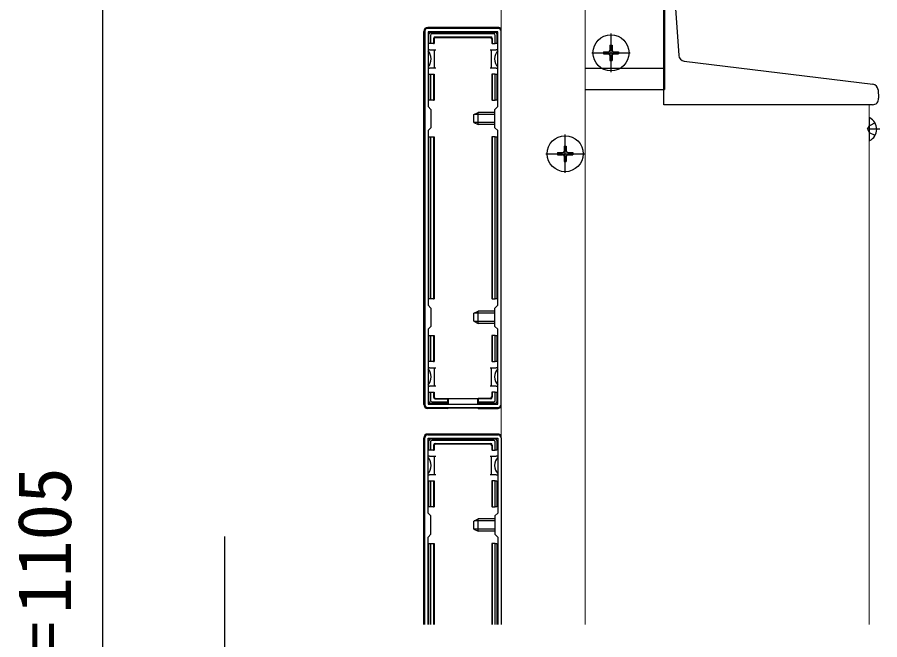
# Model space of a CAD drawing. Units: millimetres, scale not verified. Extents: x -1049 to 1051, y -1574 to 1565.
# Drawn here: x -599.7 to -317.3, y 810.7 to 1014.3 of the extents above; entities that cross this region are included whole.
import ezdxf
from ezdxf.enums import TextEntityAlignment as Align

# ---------------------------------------------------------------- set-up
doc = ezdxf.new("R2010")
doc.units = ezdxf.units.MM
doc.header["$LTSCALE"] = 8
for name, color, linetype in [('0-3_YKK_11', 7, 'Continuous'), ('0-5_YKK_13', 4, 'Continuous'), ('0-6_YKK_D', 6, 'Continuous')]:
    doc.layers.add(name, color=color, linetype=linetype)
doc.layers.add('0-4_YKK_12', color=2, linetype='Continuous', lineweight=18)
doc.styles.add('ＭＳ ゴシック', font='')
doc.styles.get('ＭＳ ゴシック').set_extended_font_data('MS Gothic')

msp = doc.modelspace()

# ---------------------------------------------------------------- linework, layer by layer
at = {"layer": '0-3_YKK_11'}
for p, q in [((-466.3, 1009.699), (-466.3, 887.699)), ((-442.3, 1010.699), (-465.3, 1010.699)), ((-441.3, 887.699), (-441.3, 1009.699)), ((-465.3, 886.699), (-442.3, 886.699)), ((-466.3, 815.7), (-466.3, 876.699)), ((-465.3, 877.699), (-442.3, 877.699)), ((-441.3, 876.699), (-441.3, 815.7))]:
    msp.add_line(p, q, dxfattribs=at)
msp.add_lwpolyline([(-465.2, 977.299), (-465.2, 920.099), (-464.3, 919.199), (-464.3, 913.199), (-465.2, 912.299), (-465.2, 887.799), (-442.4, 887.799), (-442.4, 912.299), (-443.3, 913.199), (-443.3, 919.199), (-442.4, 920.099), (-442.4, 977.299), (-443.3, 978.199), (-443.3, 984.199), (-442.4, 985.099), (-442.4, 1009.599), (-465.2, 1009.599), (-465.2, 985.099), (-464.3, 984.199), (-464.3, 978.199)], close=True, dxfattribs=at)
msp.add_lwpolyline([(-465.2, 815.7), (-465.2, 844.299), (-464.3, 845.199), (-464.3, 851.199), (-465.2, 852.099), (-465.2, 876.599), (-442.4, 876.599), (-442.4, 852.099), (-443.3, 851.199), (-443.3, 845.199), (-442.4, 844.299), (-442.4, 815.7)], dxfattribs=at)
for centre, start, end in [((-465.3, 1009.699), 90.00001, 179.99999), ((-442.3, 1009.699), 0.00001, 89.99999), ((-465.3, 887.699), 180.00001, 269.99999), ((-442.3, 887.699), 270.00001, 359.99999), ((-465.3, 876.699), 90, 180), ((-442.3, 876.699), 0, 90)]:
    msp.add_arc(centre, 1, start, end, dxfattribs=at)
at = {"layer": '0-4_YKK_12'}
for p, q in [((-441.3, 815.7), (-441.3, 1019.699)), ((-413.8, 815.7), (-413.8, 1019.699)), ((-320.8, 985.699), (-320.8, 815.7))]:
    msp.add_line(p, q, dxfattribs=at)
at = {"layer": '0-5_YKK_13'}
for p, q in [((-388.027, 987.821), (-388.027, 1022.199)), ((-384.397, 1020.339), (-383.103, 1001.84)), ((-466.6, 887.697), (-466.6, 1009.702)), ((-442.298, 1010.999), (-465.302, 1010.999)), ((-464.4, 1009.399), (-443.2, 1009.399)), ((-464.4, 1008.406), (-464.4, 1005.699)), ((-443.693, 1008.899), (-463.907, 1008.899)), ((-443.2, 1005.699), (-443.2, 1008.406)), ((-442.7, 1008.899), (-442.7, 1005.699)), ((-405.3, 996.399), (-405.3, 1008.999)), ((-463.4, 1005.699), (-463.252, 1005.699)), ((-463.252, 1007.251), (-463.252, 1005.699)), ((-462.9, 1007.899), (-444.7, 1007.899)), ((-462.752, 1007.751), (-444.848, 1007.751)), ((-444.348, 1007.251), (-444.348, 1005.699)), ((-444.2, 1005.699), (-444.348, 1005.699)), ((-444.2, 1007.399), (-444.2, 1005.699)), ((-444.2, 1005.699), (-443.2, 1005.699)), ((-442.7, 1005.699), (-443.2, 1005.699)), ((-464.7, 1003.699), (-465.2, 1003.699)), ((-463.2, 1003.699), (-462.7, 1003.699)), ((-444.9, 1003.699), (-444.4, 1003.699)), ((-442.4, 1003.699), (-442.9, 1003.699)), ((-411.6, 1002.699), (-399, 1002.699)), ((-407.8, 1003.049), (-407.8, 1002.349)), ((-407.8, 1003.049), (-406.15, 1003.049)), ((-405.65, 1005.199), (-404.95, 1005.199)), ((-405.65, 1005.199), (-405.65, 1003.549)), ((-404.95, 1005.199), (-404.95, 1003.549)), ((-404.45, 1003.049), (-402.8, 1003.049)), ((-402.8, 1003.049), (-402.8, 1002.349)), ((-407.8, 1002.349), (-406.15, 1002.349)), ((-405.65, 1001.849), (-405.65, 1000.199)), ((-405.65, 1000.199), (-404.95, 1000.199)), ((-404.95, 1001.849), (-404.95, 1000.199)), ((-404.45, 1002.349), (-402.8, 1002.349)), ((-381.352, 999.994), (-319.576, 992.409)), ((-465.2, 997.699), (-464.7, 997.699)), ((-462.7, 997.699), (-463.2, 997.699)), ((-444.4, 997.699), (-444.9, 997.699)), ((-442.9, 997.699), (-442.4, 997.699)), ((-413.8, 997.699), (-387.8, 997.699)), ((-464.4, 995.699), (-464.4, 987.199)), ((-464.4, 995.699), (-463.4, 995.699)), ((-463.4, 995.699), (-463.4, 987.199)), ((-444.348, 995.699), (-444.348, 987.199)), ((-444.2, 995.699), (-444.348, 995.699)), ((-443.2, 995.699), (-444.2, 995.699)), ((-413.8, 990.699), (-387.8, 990.699)), ((-317.823, 990.546), (-317.657, 987.821)), ((-464.4, 987.199), (-464.9, 987.199)), ((-463.4, 987.199), (-464.4, 987.199)), ((-463.4, 987.199), (-463.252, 987.199)), ((-444.2, 987.199), (-443.2, 987.199)), ((-450.2, 982.499), (-448.8, 983.199)), ((-443.3, 983.199), (-448.8, 983.199)), ((-450.2, 979.899), (-450.2, 982.499)), ((-443.3, 982.545), (-450.109, 982.545)), ((-320.8, 981.295), (-320.8, 974.104)), ((-450.2, 979.899), (-448.8, 979.199)), ((-443.3, 979.854), (-450.109, 979.854)), ((-321.258, 977.699), (-320.649, 978.844)), ((-321.258, 977.699), (-320.649, 976.554)), ((-317.3, 977.699), (-320.8, 977.699)), ((-318.834, 979.749), (-320.649, 978.844)), ((-464.4, 975.199), (-464.4, 922.199)), ((-464.4, 975.199), (-463.4, 975.199)), ((-463.4, 975.199), (-463.4, 922.199)), ((-444.348, 975.199), (-444.348, 922.199)), ((-444.2, 975.199), (-444.348, 975.199)), ((-443.2, 975.199), (-444.2, 975.199)), ((-443.2, 922.199), (-443.2, 975.199)), ((-443.2, 975.199), (-442.7, 975.199)), ((-420.3, 963.399), (-420.3, 975.999)), ((-318.834, 975.649), (-320.649, 976.554)), ((-420.65, 972.199), (-419.95, 972.199)), ((-420.65, 972.199), (-420.65, 970.549)), ((-419.95, 972.199), (-419.95, 970.549)), ((-426.6, 969.699), (-414, 969.699)), ((-422.8, 970.049), (-422.8, 969.349)), ((-422.8, 970.049), (-421.15, 970.049)), ((-422.8, 969.349), (-421.15, 969.349)), ((-420.65, 968.849), (-420.65, 967.199)), ((-419.95, 968.849), (-419.95, 967.199)), ((-419.45, 970.049), (-417.8, 970.049)), ((-419.45, 969.349), (-417.8, 969.349)), ((-417.8, 970.049), (-417.8, 969.349)), ((-420.65, 967.199), (-419.95, 967.199)), ((-464.4, 922.199), (-464.9, 922.199)), ((-463.4, 922.199), (-464.4, 922.199)), ((-463.4, 922.199), (-463.252, 922.199)), ((-444.2, 922.199), (-443.2, 922.199)), ((-450.2, 917.499), (-448.8, 918.199)), ((-443.3, 918.199), (-448.8, 918.199)), ((-450.2, 914.899), (-450.2, 917.499)), ((-443.3, 917.545), (-450.109, 917.545)), ((-450.2, 914.899), (-448.8, 914.199)), ((-443.3, 914.854), (-450.109, 914.854)), ((-464.9, 901.699), (-464.9, 910.199)), ((-464.9, 910.199), (-464.4, 910.199)), ((-464.4, 910.199), (-464.4, 901.699)), ((-464.4, 910.199), (-463.4, 910.199)), ((-463.4, 910.199), (-463.252, 910.199)), ((-463.252, 910.199), (-463.252, 901.699)), ((-444.348, 910.199), (-444.348, 901.699)), ((-444.2, 910.199), (-444.348, 910.199)), ((-444.2, 910.199), (-444.2, 901.699)), ((-443.2, 910.199), (-442.7, 910.199)), ((-442.7, 910.199), (-442.7, 901.699)), ((-464.4, 901.699), (-464.9, 901.699)), ((-463.4, 901.699), (-463.252, 901.699)), ((-444.2, 901.699), (-444.348, 901.699)), ((-444.2, 901.699), (-443.2, 901.699)), ((-442.7, 901.699), (-443.2, 901.699)), ((-464.7, 899.699), (-465.2, 899.699)), ((-463.2, 899.699), (-462.7, 899.699)), ((-444.9, 899.699), (-444.4, 899.699)), ((-442.4, 899.699), (-442.9, 899.699)), ((-465.2, 893.699), (-464.7, 893.699)), ((-462.7, 893.699), (-463.2, 893.699)), ((-444.4, 893.699), (-444.9, 893.699)), ((-442.9, 893.699), (-442.4, 893.699)), ((-464.9, 888.499), (-464.9, 891.699)), ((-464.9, 891.699), (-464.4, 891.699)), ((-464.4, 891.699), (-464.4, 888.993)), ((-464.4, 891.699), (-463.4, 891.699)), ((-463.4, 891.699), (-463.4, 889.999)), ((-463.4, 891.699), (-463.252, 891.699)), ((-463.252, 891.699), (-463.252, 890.148)), ((-462.752, 889.648), (-458.8, 889.648)), ((-458.8, 889.499), (-458.8, 889.648)), ((-458.8, 889.648), (-448.8, 889.648)), ((-458.6, 889.648), (-458.6, 887.799)), ((-449, 889.648), (-449, 887.799)), ((-444.848, 889.648), (-448.8, 889.648)), ((-448.8, 889.499), (-448.8, 889.648)), ((-444.348, 891.699), (-444.348, 890.148)), ((-444.2, 891.699), (-444.348, 891.699)), ((-444.2, 891.699), (-444.2, 889.999)), ((-443.2, 891.699), (-444.2, 891.699)), ((-443.2, 888.993), (-443.2, 891.699)), ((-458.8, 887.999), (-464.4, 887.999)), ((-463.907, 888.499), (-458.8, 888.499)), ((-462.9, 889.499), (-458.8, 889.499)), ((-458.8, 889.499), (-458.8, 888.499)), ((-458.8, 888.499), (-458.8, 887.999)), ((-458.8, 887.999), (-458.8, 887.799)), ((-444.7, 889.499), (-448.8, 889.499)), ((-448.8, 889.499), (-448.8, 888.499)), ((-448.8, 888.499), (-443.693, 888.499)), ((-448.8, 887.999), (-448.8, 888.499)), ((-443.2, 887.999), (-448.8, 887.999)), ((-448.8, 887.999), (-448.8, 887.799)), ((-458.8, 886.399), (-465.302, 886.399)), ((-458.8, 886.699), (-458.8, 886.399)), ((-458.8, 886.399), (-458.6, 886.491)), ((-458.6, 886.699), (-458.6, 886.491)), ((-448.8, 886.399), (-449, 886.491)), ((-448.8, 886.699), (-448.8, 886.399)), ((-448.8, 886.399), (-442.298, 886.399)), ((-466.6, 815.7), (-466.6, 876.702)), ((-442.298, 877.999), (-465.302, 877.999)), ((-464.4, 876.399), (-443.2, 876.399)), ((-443.693, 875.899), (-463.907, 875.899)), ((-442.7, 875.899), (-442.7, 872.699)), ((-464.4, 875.406), (-464.4, 872.699)), ((-463.4, 872.699), (-463.252, 872.699)), ((-463.252, 874.251), (-463.252, 872.699)), ((-462.9, 874.899), (-444.7, 874.899)), ((-462.752, 874.751), (-444.848, 874.751)), ((-444.348, 874.251), (-444.348, 872.699)), ((-444.2, 872.699), (-444.348, 872.699)), ((-444.2, 874.399), (-444.2, 872.699)), ((-444.2, 872.699), (-443.2, 872.699)), ((-443.2, 872.699), (-443.2, 875.406)), ((-442.7, 872.699), (-443.2, 872.699)), ((-464.7, 870.699), (-465.2, 870.699)), ((-463.2, 870.699), (-462.7, 870.699)), ((-444.9, 870.699), (-444.4, 870.699)), ((-442.4, 870.699), (-442.9, 870.699)), ((-465.2, 864.699), (-464.7, 864.699)), ((-462.7, 864.699), (-463.2, 864.699)), ((-444.4, 864.699), (-444.9, 864.699)), ((-442.9, 864.699), (-442.4, 864.699)), ((-464.4, 862.699), (-464.4, 854.199)), ((-464.4, 862.699), (-463.4, 862.699)), ((-463.4, 862.699), (-463.4, 854.199)), ((-444.348, 862.699), (-444.348, 854.199)), ((-444.2, 862.699), (-444.348, 862.699)), ((-443.2, 862.699), (-444.2, 862.699)), ((-464.4, 854.199), (-464.9, 854.199)), ((-463.4, 854.199), (-464.4, 854.199)), ((-463.4, 854.199), (-463.252, 854.199)), ((-444.2, 854.199), (-443.2, 854.199)), ((-450.2, 849.499), (-448.8, 850.199)), ((-443.3, 850.199), (-448.8, 850.199)), ((-450.2, 846.899), (-450.2, 849.499)), ((-443.3, 849.545), (-450.109, 849.545)), ((-450.2, 846.899), (-448.8, 846.199)), ((-443.3, 846.854), (-450.109, 846.854)), ((-464.4, 842.199), (-464.4, 815.7)), ((-464.4, 842.199), (-463.4, 842.199)), ((-463.4, 842.199), (-463.4, 815.7)), ((-444.348, 842.199), (-444.348, 815.7)), ((-444.2, 842.199), (-444.348, 842.199)), ((-444.2, 842.199), (-444.2, 815.7)), ((-443.2, 842.199), (-442.7, 842.199)), ((-442.7, 842.199), (-442.7, 815.7))]:
    msp.add_line(p, q, dxfattribs=at)
for points in [[(-387.8, 1027.699), (-387.8, 1022.199), (-387.8, 990.699)], [(-464.4, 1005.699), (-464.9, 1005.699), (-464.9, 1008.899)], [(-463.4, 1007.399), (-463.4, 1005.699), (-464.4, 1005.699)], [(-464.7, 1003.699), (-463.2, 1003.699), (-463.2, 1000.699)], [(-444.4, 1000.699), (-444.4, 1003.699), (-442.9, 1003.699)], [(-463.2, 1000.699), (-463.2, 997.699), (-464.7, 997.699)], [(-442.9, 997.699), (-444.4, 997.699), (-444.4, 1000.699)], [(-464.9, 987.199), (-464.9, 995.699), (-464.4, 995.699)], [(-463.4, 995.699), (-463.252, 995.699), (-463.252, 987.199)], [(-444.2, 995.699), (-444.2, 987.199), (-444.348, 987.199)], [(-319.653, 985.699), (-388.027, 985.699), (-388.027, 987.821)], [(-443.3, 979.199), (-448.8, 979.199), (-448.8, 983.199)], [(-464.9, 922.199), (-464.9, 975.199), (-464.4, 975.199)], [(-463.4, 975.199), (-463.252, 975.199), (-463.252, 922.199)], [(-444.2, 975.199), (-444.2, 922.199), (-444.348, 922.199)], [(-442.7, 975.199), (-442.7, 922.199), (-443.2, 922.199)], [(-443.3, 914.199), (-448.8, 914.199), (-448.8, 918.199)], [(-463.4, 910.199), (-463.4, 901.699), (-464.4, 901.699)], [(-443.2, 901.699), (-443.2, 910.199), (-444.2, 910.199)], [(-464.7, 899.699), (-463.2, 899.699), (-463.2, 896.699)], [(-444.4, 896.699), (-444.4, 899.699), (-442.9, 899.699)], [(-463.2, 896.699), (-463.2, 893.699), (-464.7, 893.699)], [(-442.9, 893.699), (-444.4, 893.699), (-444.4, 896.699)], [(-443.2, 891.699), (-442.7, 891.699), (-442.7, 888.499)], [(-449, 886.699), (-449, 886.491), (-458.6, 886.491)], [(-464.4, 872.699), (-464.9, 872.699), (-464.9, 875.899)], [(-463.4, 874.399), (-463.4, 872.699), (-464.4, 872.699)], [(-464.7, 870.699), (-463.2, 870.699), (-463.2, 867.699)], [(-444.4, 867.699), (-444.4, 870.699), (-442.9, 870.699)], [(-463.2, 867.699), (-463.2, 864.699), (-464.7, 864.699)], [(-442.9, 864.699), (-444.4, 864.699), (-444.4, 867.699)], [(-464.9, 854.199), (-464.9, 862.699), (-464.4, 862.699)], [(-463.4, 862.699), (-463.252, 862.699), (-463.252, 854.199)], [(-444.2, 862.699), (-444.2, 854.199), (-444.348, 854.199)], [(-443.3, 846.199), (-448.8, 846.199), (-448.8, 850.199)], [(-464.9, 815.7), (-464.9, 842.199), (-464.4, 842.199)], [(-463.4, 842.199), (-463.252, 842.199), (-463.252, 815.7)], [(-443.2, 815.7), (-443.2, 842.199), (-444.2, 842.199)]]:
    msp.add_lwpolyline(points, dxfattribs=at)
for points in [[(-443.2, 987.199), (-443.2, 995.699), (-442.7, 995.699), (-442.7, 987.199)], [(-443.2, 854.199), (-443.2, 862.699), (-442.7, 862.699), (-442.7, 854.199)]]:
    msp.add_lwpolyline(points, close=True, dxfattribs=at)
for centre in [(-405.3, 1002.699), (-420.3, 969.699)]:
    msp.add_circle(centre, 5.9, dxfattribs=at)
for centre, radius, start, end in [((-464.4, 1008.899), 0.5, 90.77436, 179.22564), ((-464.4, 1008.899), 0.5, 179.22564, 180), ((-464.4, 1008.899), 0.5, 90, 90.77436), ((-443.2, 1008.899), 0.5, 89.22564, 90), ((-443.2, 1008.899), 0.5, 0.77436, 89.22564), ((-443.2, 1008.899), 0.5, 0, 0.77436), ((-464.9, 1006.699), 0.3, 90, 270), ((-442.7, 1006.699), 0.3, 270, 90), ((-406.15, 1003.549), 0.5, 270, 0), ((-404.45, 1003.549), 0.5, 180, 270), ((-406.15, 1001.849), 0.5, 0, 90), ((-404.45, 1001.849), 0.5, 90, 180), ((-381.108, 1001.979), 2, 184, 263), ((-464.9, 994.699), 0.3, 90, 270), ((-442.7, 994.699), 0.3, 270, 90), ((-319.82, 990.424), 2, 3.5, 83), ((-319.653, 987.699), 2, 270, 3.5), ((-320.646, 981.295), 0.154, 62.71904, 180), ((-322.5, 977.699), 4.2, 297.28096, 62.71904), ((-464.9, 974.199), 0.3, 90, 270), ((-442.7, 974.199), 0.3, 270, 90), ((-320.646, 974.104), 0.154, 180, 297.28096), ((-421.15, 970.549), 0.5, 270, 0), ((-421.15, 968.849), 0.5, 0, 90), ((-419.45, 970.549), 0.5, 180, 270), ((-419.45, 968.849), 0.5, 90, 180), ((-464.9, 923.199), 0.3, 90, 270), ((-442.7, 923.199), 0.3, 270, 90), ((-464.9, 902.699), 0.3, 90, 270), ((-442.7, 902.699), 0.3, 270, 90), ((-464.9, 890.699), 0.3, 90, 270), ((-442.7, 890.699), 0.3, 270, 90), ((-464.4, 888.499), 0.5, 180, 180.77436), ((-464.4, 888.499), 0.5, 180.77436, 269.22564), ((-464.4, 888.499), 0.5, 269.22564, 270), ((-443.2, 888.499), 0.5, 270, 270.77436), ((-443.2, 888.499), 0.5, 270.77436, 359.22564), ((-443.2, 888.499), 0.5, 359.22564, 0), ((-464.4, 875.899), 0.5, 90.77436, 179.22564), ((-464.4, 875.899), 0.5, 179.22564, 180), ((-464.4, 875.899), 0.5, 90, 90.77436), ((-443.2, 875.899), 0.5, 89.22564, 90), ((-443.2, 875.899), 0.5, 0.77436, 89.22564), ((-443.2, 875.899), 0.5, 0, 0.77436), ((-464.9, 873.699), 0.3, 90, 270), ((-442.7, 873.699), 0.3, 270, 90), ((-464.9, 861.699), 0.3, 90, 270), ((-442.7, 861.699), 0.3, 270, 90), ((-464.9, 841.199), 0.3, 90, 270), ((-442.7, 841.199), 0.3, 270, 90)]:
    msp.add_arc(centre, radius, start, end, dxfattribs=at)
for centre, major_axis, ratio, start_param, end_param in [((-465.298, 1009.697), (-0.923, 0.923), 0.99628, 5.4996506, 7.06672), ((-463.893, 1008.392), (0.363, -0.363), 0.973329, 2.3697096, 3.9134757), ((-443.707, 1008.392), (0.363, 0.363), 0.973329, 5.5113023, 7.0550683), ((-442.302, 1009.697), (0.923, 0.923), 0.99628, 6.1921366, 7.06672), ((-462.9, 1007.399), (-0.354, 0.354), 0.999924, 5.4978252, 7.0685454), ((-462.752, 1007.251), (-0.354, 0.354), 0.999924, 5.4978252, 7.0685454), ((-444.848, 1007.251), (0.354, 0.354), 0.999924, 5.4978252, 7.0685454), ((-444.7, 1007.399), (0.354, 0.354), 0.999924, 5.4978252, 7.0685454), ((-466.2, 1000.699), (0, 3), 0.666667, 4.712389, 5.7595865), ((-441.4, 1000.699), (0, 3), 0.666667, 0.5235988, 1.5707963), ((-466.2, 1000.699), (0, 3), 0.666667, 3.6651914, 4.712389), ((-441.4, 1000.699), (0, 3), 0.666667, 1.5707963, 2.6179939), ((-466.2, 896.699), (0, 3), 0.666667, 4.712389, 5.7595865), ((-441.4, 896.699), (0, 3), 0.666667, 0.5235988, 1.5707963), ((-466.2, 896.699), (0, 3), 0.666667, 3.6651914, 4.712389), ((-441.4, 896.699), (0, 3), 0.666667, 1.5707963, 2.6179939), ((-462.9, 889.999), (-0.354, -0.354), 0.999924, 5.4978252, 7.0685454), ((-462.752, 890.148), (-0.354, -0.354), 0.999924, 5.4978252, 7.0685454), ((-444.848, 890.148), (0.354, -0.354), 0.999924, 5.4978252, 7.0685454), ((-444.7, 889.999), (0.354, -0.354), 0.999924, 5.4978252, 7.0685454), ((-465.298, 887.702), (-0.923, -0.923), 0.99628, 5.4996506, 7.06672), ((-463.893, 889.006), (0.363, 0.363), 0.973329, 2.3697096, 3.9134757), ((-443.707, 889.006), (0.363, -0.363), 0.973329, 5.5113023, 7.0550683), ((-442.302, 887.702), (0.923, -0.923), 0.99628, 5.4996506, 6.374234), ((-465.298, 876.697), (-0.923, 0.923), 0.99628, 5.4996506, 7.06672), ((-463.893, 875.392), (0.363, -0.363), 0.973329, 2.3697096, 3.9134757), ((-443.707, 875.392), (0.363, 0.363), 0.973329, 5.5113023, 7.0550683), ((-442.302, 876.697), (0.923, 0.923), 0.99628, 6.1921366, 7.06672), ((-462.9, 874.399), (-0.354, 0.354), 0.999924, 5.4978252, 7.0685454), ((-462.752, 874.251), (-0.354, 0.354), 0.999924, 5.4978252, 7.0685454), ((-444.848, 874.251), (0.354, 0.354), 0.999924, 5.4978252, 7.0685454), ((-444.7, 874.399), (0.354, 0.354), 0.999924, 5.4978252, 7.0685454), ((-466.2, 867.699), (0, 3), 0.666667, 4.712389, 5.7595865), ((-441.4, 867.699), (0, 3), 0.666667, 0.5235988, 1.5707963), ((-466.2, 867.699), (0, 3), 0.666667, 3.6651914, 4.712389), ((-441.4, 867.699), (0, 3), 0.666667, 1.5707963, 2.6179939)]:
    msp.add_ellipse(centre, major_axis=major_axis, ratio=ratio, start_param=start_param, end_param=end_param, dxfattribs=at)
at = {"layer": '0-6_YKK_D'}
msp.add_line((-571.8, 1041.699), (-571.8, 633.699), dxfattribs=at)
msp.add_lwpolyline([(-531.8, 592.699), (-531.8, 607.699), (-531.8, 844.467)], dxfattribs=at)

# ---------------------------------------------------------------- texts
at = {"layer": '0-6_YKK_D', "style": 'ＭＳ ゴシック'}
msp.add_text('Ｈ＝1105', height=17.6, rotation=90, dxfattribs=at).set_placement((-576.8, 771.222), align=Align.BOTTOM_LEFT)

doc.saveas('drawing.dxf')
